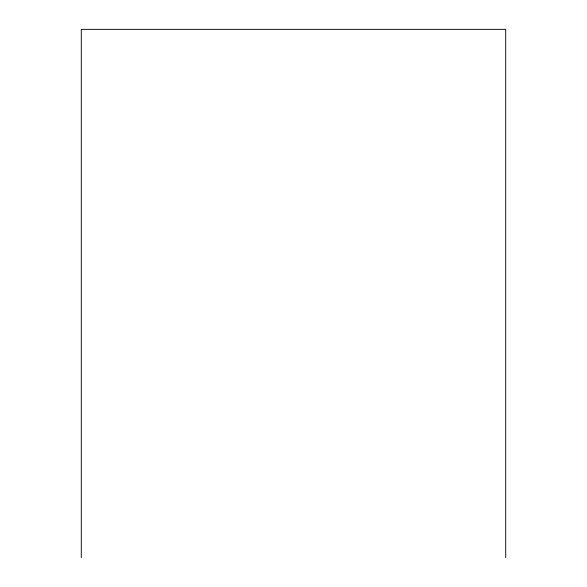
<?xml version="1.0" encoding="UTF-8"?>
<svg xmlns="http://www.w3.org/2000/svg" width="587" height="587" viewBox="0 0 587 587"><rect width="100%" height="100%" fill="white"/><g stroke="black" fill="none" stroke-linecap="round" stroke-linejoin="round"><path stroke-width="0.88" d="M505.701 557.65L505.701 29.35L81.299 29.35L81.299 557.65"/></g></svg>
